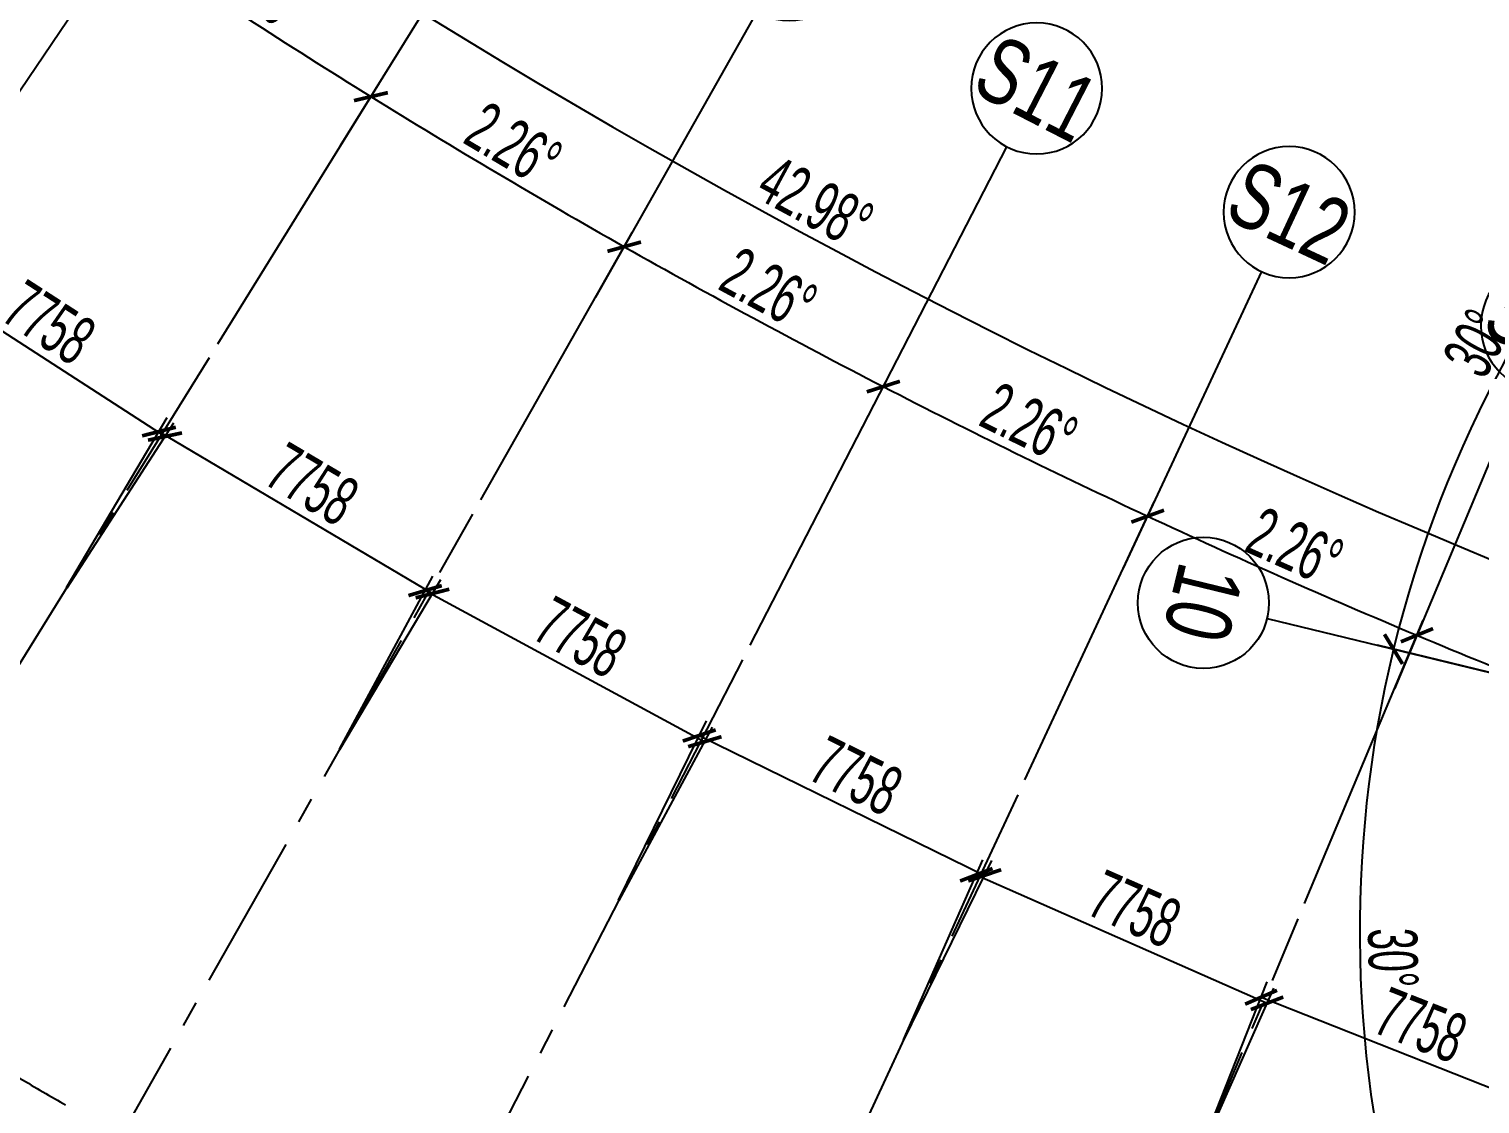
# Model space of a CAD drawing. Extents: x -668578 to 2331563, y -1202445 to 1620273.
# Drawn here: x 1055375 to 1090787, y 110771 to 137006 of the extents above; entities that cross this region are included whole.
import ezdxf
from ezdxf.enums import TextEntityAlignment as Align

# ---------------------------------------------------------------- set-up
doc = ezdxf.new("R2010")
doc.units = 0
doc.linetypes.add('CENTER2', pattern=[28.575, 19.05, -3.175, 3.175, -3.175])
doc.layers.get('0').update_dxf_attribs({"color": 8})
doc.layers.get('Defpoints').update_dxf_attribs({"color": 8})
for name, color, linetype in [('#标注', 8, 'Continuous'), ('#轴线', 8, 'CENTER2'), ('A-AL', 8, 'Continuous'), ('外轮廓', 8, 'Continuous')]:
    doc.layers.add(name, color=color, linetype=linetype)
doc.styles.add('JHZX', font='jrs.shx', dxfattribs={"width": 0.6, "bigfont": 'jhz.shx'})
doc.dimstyles.new('JZBZ-400', dxfattribs={"dimscale": 400, "dimtxt": 3, "dimasz": 1.5, "dimexe": 1, "dimexo": 1, "dimgap": 0.5, "dimtad": 1, "dimdec": 0, "dimdsep": 46, "dimtxsty": 'JHZX', "dimblk1": 'ARCHTICK', "dimblk2": 'ARCHTICK', "dimsah": 1, "dimcen": 0, "dimclrd": 1, "dimclre": 1, "dimclrt": 2, "dimazin": 2, "dimtfac": 1, "dimtdec": 0, "dimtix": 1, "dimtmove": 0, "dimatfit": 3, "dimfxl": 0, "dimtolj": 1, "dimlwd": -1, "dimlwe": -1, "dimarcsym": 0})

# ---------------------------------------------------------------- blocks, each defined once
blk = doc.blocks.new('_ARCHTICK')
at = {"color": 0, "linetype": 'ByBlock', "const_width": 0.15}
blk.add_lwpolyline([(-0.5, -0.5), (0.5, 0.5)], dxfattribs=at)
blk = doc.blocks.new('*D2918')
at = {"layer": '#标注', "ltscale": 300, "transparency": 16777216}
for p, q in [((52517, 44290), (60086, 50671)), ((174425, -21557), (175612, -11729))]:
    blk.add_line(p, q, dxfattribs=at)
blk.add_arc((197092, 166179), 179600, 220.13382, 263.11563, dxfattribs=at)
at = {"layer": 'Defpoints', "color": 0, "ltscale": 300, "transparency": 16777216}
for p in [(197092, 166179), (52212, 44032), (92699, 20035), (174378, -21955)]:
    blk.add_point(p, dxfattribs=at)
at = {"layer": '#标注', "ltscale": 300, "transparency": 16777216, "xscale": 600, "yscale": 600, "zscale": 600}
for p, rotation in [((59781, 50414), 130.1338192809486), ((175564, -12126), 353.1156299250185)]:
    blk.add_blockref('_ARCHTICK', p, dxfattribs=dict(at, rotation=rotation))
at = {"layer": '#标注', "ltscale": 300, "transparency": 16777216, "insert": (112118, 8861), "char_height": 1200, "attachment_point": 5, "rotation": 331.6247, "style": 'JHZX'}
blk.add_mtext('\\A1;42.98°', dxfattribs=at)
blk = doc.blocks.new('*D2911')
at = {"layer": '#标注', "ltscale": 300, "transparency": 16777216}
for p, q in [((85161, 13764), (89600, 19809)), ((91265, 9465), (95462, 15681))]:
    blk.add_line(p, q, dxfattribs=at)
blk.add_arc((197092, 166179), 182000, 233.70702, 235.96922, dxfattribs=at)
at = {"layer": 'Defpoints', "color": 0, "ltscale": 300, "transparency": 16777216}
for p in [(197092, 166179), (91304, 18082), (84924, 13442), (91041, 9134)]:
    blk.add_point(p, dxfattribs=at)
at = {"layer": '#标注', "ltscale": 300, "transparency": 16777216, "xscale": 600, "yscale": 600, "zscale": 600}
for p, rotation in [((89364, 19487), 143.7070209422228), ((95238, 15349), 325.9692216820964)]:
    blk.add_blockref('_ARCHTICK', p, dxfattribs=dict(at, rotation=rotation))
at = {"layer": '#标注', "ltscale": 300, "transparency": 16777216, "insert": (92741, 18043), "char_height": 1200, "attachment_point": 5, "rotation": 324.8381, "style": 'JHZX'}
blk.add_mtext('\\A1;2.26°', dxfattribs=at)
blk = doc.blocks.new('*D2912')
at = {"layer": '#标注', "ltscale": 300, "transparency": 16777216}
for p, q in [((91265, 9465), (95462, 15681)), ((97533, 5410), (101482, 11786))]:
    blk.add_line(p, q, dxfattribs=at)
blk.add_arc((197092, 166179), 182000, 235.96922, 238.23142, dxfattribs=at)
at = {"layer": 'Defpoints', "color": 0, "ltscale": 300, "transparency": 16777216}
for p in [(197092, 166179), (97232, 14022), (91041, 9134), (97322, 5070)]:
    blk.add_point(p, dxfattribs=at)
at = {"layer": '#标注', "ltscale": 300, "transparency": 16777216, "xscale": 600, "yscale": 600, "zscale": 600}
for p, rotation in [((95238, 15349), 145.9692216820972), ((101271, 11446), 328.2314223130762)]:
    blk.add_blockref('_ARCHTICK', p, dxfattribs=dict(at, rotation=rotation))
at = {"layer": '#标注', "ltscale": 300, "transparency": 16777216, "insert": (98670, 14040), "char_height": 1200, "attachment_point": 5, "rotation": 327.1003, "style": 'JHZX'}
blk.add_mtext('\\A1;2.26°', dxfattribs=at)
blk = doc.blocks.new('*D2913')
at = {"layer": '#标注', "ltscale": 300, "transparency": 16777216}
for p, q in [((97533, 5410), (101482, 11786)), ((103957, 1605), (107650, 8133))]:
    blk.add_line(p, q, dxfattribs=at)
blk.add_arc((197092, 166179), 182000, 238.23142, 240.49362, dxfattribs=at)
at = {"layer": 'Defpoints', "color": 0, "ltscale": 300, "transparency": 16777216}
for p in [(197092, 166179), (103316, 10198), (97322, 5070), (103760, 1257)]:
    blk.add_point(p, dxfattribs=at)
at = {"layer": '#标注', "ltscale": 300, "transparency": 16777216, "xscale": 600, "yscale": 600, "zscale": 600}
for p, rotation in [((101271, 11446), 148.2314223130731), ((107453, 7784), 330.4936231196902)]:
    blk.add_blockref('_ARCHTICK', p, dxfattribs=dict(at, rotation=rotation))
at = {"layer": '#标注', "ltscale": 300, "transparency": 16777216, "insert": (104752, 10273), "char_height": 1200, "attachment_point": 5, "rotation": 329.3625, "style": 'JHZX'}
blk.add_mtext('\\A1;2.26°', dxfattribs=at)
blk = doc.blocks.new('*D2914')
at = {"layer": '#标注', "ltscale": 300, "transparency": 16777216}
for p, q in [((103957, 1605), (107650, 8133)), ((110525, -1943), (113959, 4725))]:
    blk.add_line(p, q, dxfattribs=at)
blk.add_arc((197092, 166179), 182000, 240.49362, 242.75582, dxfattribs=at)
at = {"layer": 'Defpoints', "color": 0, "ltscale": 300, "transparency": 16777216}
for p in [(197092, 166179), (109546, 6618), (103760, 1257), (110342, -2298)]:
    blk.add_point(p, dxfattribs=at)
at = {"layer": '#标注', "ltscale": 300, "transparency": 16777216, "xscale": 600, "yscale": 600, "zscale": 600}
for p, rotation in [((107453, 7784), 150.4936231196933), ((113776, 4370), 332.7558238595374)]:
    blk.add_blockref('_ARCHTICK', p, dxfattribs=dict(at, rotation=rotation))
at = {"layer": '#标注', "ltscale": 300, "transparency": 16777216, "insert": (110978, 6750), "char_height": 1200, "attachment_point": 5, "rotation": 331.6247, "style": 'JHZX'}
blk.add_mtext('\\A1;2.26°', dxfattribs=at)
blk = doc.blocks.new('*D2915')
at = {"layer": '#标注', "ltscale": 300, "transparency": 16777216}
for p, q in [((110525, -1943), (113959, 4725)), ((117229, -5229), (120396, 1570))]:
    blk.add_line(p, q, dxfattribs=at)
blk.add_arc((197092, 166179), 182000, 242.75582, 245.01802, dxfattribs=at)
at = {"layer": 'Defpoints', "color": 0, "ltscale": 300, "transparency": 16777216}
for p in [(197092, 166179), (115912, 3287), (110342, -2298), (117060, -5591)]:
    blk.add_point(p, dxfattribs=at)
at = {"layer": '#标注', "ltscale": 300, "transparency": 16777216, "xscale": 600, "yscale": 600, "zscale": 600}
for p, rotation in [((113776, 4370), 152.7558238595378), ((120228, 1207), 335.0180245994241)]:
    blk.add_blockref('_ARCHTICK', p, dxfattribs=dict(at, rotation=rotation))
at = {"layer": '#标注', "ltscale": 300, "transparency": 16777216, "insert": (117338, 3475), "char_height": 1200, "attachment_point": 5, "rotation": 333.8869, "style": 'JHZX'}
blk.add_mtext('\\A1;2.26°', dxfattribs=at)
blk = doc.blocks.new('*D2916')
at = {"layer": '#标注', "ltscale": 300, "transparency": 16777216}
for p, q in [((117229, -5229), (120396, 1570)), ((124057, -8248), (126954, -1330))]:
    blk.add_line(p, q, dxfattribs=at)
blk.add_arc((197092, 166179), 182000, 245.01802, 247.28023, dxfattribs=at)
at = {"layer": 'Defpoints', "color": 0, "ltscale": 300, "transparency": 16777216}
for p in [(197092, 166179), (122405, 210), (117060, -5591), (123903, -8617)]:
    blk.add_point(p, dxfattribs=at)
at = {"layer": '#标注', "ltscale": 300, "transparency": 16777216, "xscale": 600, "yscale": 600, "zscale": 600}
for p, rotation in [((120228, 1207), 155.0180245994223), ((126799, -1698), 337.2802253813061)]:
    blk.add_blockref('_ARCHTICK', p, dxfattribs=dict(at, rotation=rotation))
at = {"layer": '#标注', "ltscale": 300, "transparency": 16777216, "insert": (123823, 453), "char_height": 1200, "attachment_point": 5, "rotation": 336.1491, "style": 'JHZX'}
blk.add_mtext('\\A1;2.26°', dxfattribs=at)
blk = doc.blocks.new('*D2917')
at = {"layer": '#标注', "ltscale": 300, "transparency": 16777216}
for p, q in [((124057, -8248), (126954, -1330)), ((130999, -10995), (133620, -3968))]:
    blk.add_line(p, q, dxfattribs=at)
blk.add_arc((197092, 166179), 182000, 247.28023, 249.54243, dxfattribs=at)
at = {"layer": 'Defpoints', "color": 0, "ltscale": 300, "transparency": 16777216}
for p in [(197092, 166179), (129015, -2609), (123903, -8617), (130859, -11369)]:
    blk.add_point(p, dxfattribs=at)
at = {"layer": '#标注', "ltscale": 300, "transparency": 16777216, "xscale": 600, "yscale": 600, "zscale": 600}
for p, rotation in [((126799, -1698), 157.2802253813059), ((133481, -4342), 339.5424261212693)]:
    blk.add_blockref('_ARCHTICK', p, dxfattribs=dict(at, rotation=rotation))
at = {"layer": '#标注', "ltscale": 300, "transparency": 16777216, "insert": (130421, -2309), "char_height": 1200, "attachment_point": 5, "rotation": 338.4113, "style": 'JHZX'}
blk.add_mtext('\\A1;2.26°', dxfattribs=at)
blk = doc.blocks.new('*D2939')
at = {"layer": '#标注', "ltscale": 300, "transparency": 16777216}
for p, q in [((-1773, -1481), (-9342, -7863)), ((165914, -92056), (164727, -101884))]:
    blk.add_line(p, q, dxfattribs=at)
blk.add_arc((197092, 166179), 269610, 220.13382, 263.11563, dxfattribs=at)
at = {"layer": 'Defpoints', "color": 0, "ltscale": 300, "transparency": 16777216}
for p in [(197092, 166179), (-1467, -1224), (40380, -53208), (165962, -91659)]:
    blk.add_point(p, dxfattribs=at)
at = {"layer": '#标注', "ltscale": 300, "transparency": 16777216, "xscale": 600, "yscale": 600, "zscale": 600}
for p, rotation in [((-9036, -7605), 130.1338192809485), ((164775, -101487), 353.1156299250187)]:
    blk.add_blockref('_ARCHTICK', p, dxfattribs=dict(at, rotation=rotation))
at = {"layer": '#标注', "ltscale": 300, "transparency": 16777216, "insert": (69342, -70334), "char_height": 1200, "attachment_point": 5, "rotation": 331.6247, "style": 'JHZX'}
blk.add_mtext('\\A1;42.98°', dxfattribs=at)
blk = doc.blocks.new('*U2924')
at = {"linetype": 'ByBlock'}
blk.add_line((0, -20), (0, 0), dxfattribs=at)
blk.add_circle((0, -24), 4, dxfattribs=at)
at = {"color": 253, "linetype": 'ByBlock', "style": 'JHZX', "width": 0.75}
blk.add_attdef('AXES', text='', height=4, dxfattribs=at).set_placement((0, -24), align=Align.MIDDLE_CENTER)
blk = doc.blocks.new('*D2948')
at = {"layer": '#标注', "ltscale": 300, "transparency": 16777216}
for p, q in [((138590, 6276), (133165, 11455)), ((133126, -3716), (125838, -1943))]:
    blk.add_line(p, q, dxfattribs=at)
blk.add_arc((154503, -8916), 29100, 136.329, 166.329, dxfattribs=at)
at = {"layer": 'Defpoints', "color": 0, "ltscale": 300, "transparency": 16777216}
for p in [(130285, 7218), (138879, 6000), (133515, -3810), (154503, -8916)]:
    blk.add_point(p, dxfattribs=at)
at = {"layer": '#标注', "ltscale": 300, "transparency": 16777216, "xscale": 600, "yscale": 600, "zscale": 600}
for p, rotation in [((133454, 11178), 46.32902802312446), ((126227, -2038), 256.3290280231241)]:
    blk.add_blockref('_ARCHTICK', p, dxfattribs=dict(at, rotation=rotation))
at = {"layer": '#标注', "ltscale": 300, "transparency": 16777216, "insert": (128269, 5430), "char_height": 1200, "attachment_point": 5, "rotation": 61.329, "style": 'JHZX'}
blk.add_mtext('\\A1;30°', dxfattribs=at)
blk = doc.blocks.new('*D2949')
at = {"layer": '#标注', "ltscale": 300, "transparency": 16777216}
for p, q in [((133126, -3716), (125838, -1943)), ((133390, -15101), (126193, -17210))]:
    blk.add_line(p, q, dxfattribs=at)
blk.add_arc((154503, -8916), 29100, 166.329, 196.329, dxfattribs=at)
at = {"layer": 'Defpoints', "color": 0, "ltscale": 300, "transparency": 16777216}
for p in [(133515, -3810), (125462, -7052), (154503, -8916), (133774, -14988)]:
    blk.add_point(p, dxfattribs=at)
at = {"layer": '#标注', "ltscale": 300, "transparency": 16777216, "xscale": 600, "yscale": 600, "zscale": 600}
for p, rotation in [((126227, -2038), 76.32902802312397), ((126576, -17097), 286.3290280231245)]:
    blk.add_blockref('_ARCHTICK', p, dxfattribs=dict(at, rotation=rotation))
at = {"layer": '#标注', "ltscale": 300, "transparency": 16777216, "insert": (126210, -9572), "char_height": 1200, "attachment_point": 5, "rotation": 271.329, "style": 'JHZX'}
blk.add_mtext('\\A1;30°', dxfattribs=at)
blk = doc.blocks.new('*D2950')
at = {"layer": '#标注', "ltscale": 300, "transparency": 16777216}
for p, q in [((133390, -15101), (126193, -17210)), ((139311, -24829), (134132, -30253))]:
    blk.add_line(p, q, dxfattribs=at)
blk.add_arc((154503, -8916), 29100, 196.329, 226.329, dxfattribs=at)
at = {"layer": 'Defpoints', "color": 0, "ltscale": 300, "transparency": 16777216}
for p in [(154503, -8916), (133774, -14988), (128421, -21822), (139587, -24539)]:
    blk.add_point(p, dxfattribs=at)
at = {"layer": '#标注', "ltscale": 300, "transparency": 16777216, "xscale": 600, "yscale": 600, "zscale": 600}
for p, rotation in [((126576, -17097), 106.3290280231245), ((134409, -29964), 316.3290280231343)]:
    blk.add_blockref('_ARCHTICK', p, dxfattribs=dict(at, rotation=rotation))
at = {"layer": '#标注', "ltscale": 300, "transparency": 16777216, "insert": (130329, -23630), "char_height": 1200, "attachment_point": 5, "rotation": 301.329, "style": 'JHZX'}
blk.add_mtext('\\A1;30°', dxfattribs=at)
blk = doc.blocks.new('*D2999')
at = {"layer": '#标注', "transparency": 16777216}
for p, q in [((-60662, 8378), (-58201, 12532)), ((-58405, 12188), (-51730, 8235)), ((-53987, 4425), (-51526, 8579))]:
    blk.add_line(p, q, dxfattribs=at)
at = {"layer": 'Defpoints', "color": 0, "transparency": 16777216}
for p in [(-51730, 8235), (-60866, 8034), (-54191, 4081)]:
    blk.add_point(p, dxfattribs=at)
at = {"layer": '#标注', "transparency": 16777216, "xscale": 600, "yscale": 600, "zscale": 600}
for p, rotation in [((-58405, 12188), 149.3625281524388), ((-51730, 8235), 329.3625281524388)]:
    blk.add_blockref('_ARCHTICK', p, dxfattribs=dict(at, rotation=rotation))
at = {"layer": '#标注', "transparency": 16777216, "insert": (-54660, 10900), "char_height": 1200, "attachment_point": 5, "rotation": 329.3625, "style": 'JHZX'}
blk.add_mtext('\\A1;7758', dxfattribs=at)
blk = doc.blocks.new('*D3000')
at = {"layer": '#标注', "transparency": 16777216}
for p, q in [((-67162, 12584), (-64554, 16616)), ((-64771, 16280), (-58257, 12066)), ((-60648, 8370), (-58040, 12402))]:
    blk.add_line(p, q, dxfattribs=at)
at = {"layer": 'Defpoints', "color": 0, "transparency": 16777216}
for p in [(-67379, 12248), (-58257, 12066), (-60866, 8034)]:
    blk.add_point(p, dxfattribs=at)
at = {"layer": '#标注', "transparency": 16777216, "xscale": 600, "yscale": 600, "zscale": 600}
for p, rotation in [((-64771, 16280), 147.1003350215469), ((-58257, 12066), 327.1003350215469)]:
    blk.add_blockref('_ARCHTICK', p, dxfattribs=dict(at, rotation=rotation))
at = {"layer": '#标注', "transparency": 16777216, "insert": (-61080, 14845), "char_height": 1200, "attachment_point": 5, "rotation": 327.1003, "style": 'JHZX'}
blk.add_mtext('\\A1;7758', dxfattribs=at)
blk = doc.blocks.new('*D3003')
at = {"layer": '#标注', "transparency": 16777216}
for p, q in [((-33156, -5786), (-31360, -1246)), ((-31507, -1618), (-24293, -4472)), ((-25943, -8640), (-24146, -4100))]:
    blk.add_line(p, q, dxfattribs=at)
at = {"layer": 'Defpoints', "color": 0, "transparency": 16777216}
for p in [(-24293, -4472), (-33304, -6158), (-26090, -9012)]:
    blk.add_point(p, dxfattribs=at)
at = {"layer": '#标注', "transparency": 16777216, "xscale": 600, "yscale": 600, "zscale": 600}
for p, rotation in [((-31507, -1618), 158.4113313762998), ((-24293, -4472), 338.4113313762998)]:
    blk.add_blockref('_ARCHTICK', p, dxfattribs=dict(at, rotation=rotation))
at = {"layer": '#标注', "transparency": 16777216, "insert": (-27606, -2301), "char_height": 1200, "attachment_point": 5, "rotation": 338.4113, "style": 'JHZX'}
blk.add_mtext('\\A1;7758', dxfattribs=at)
blk = doc.blocks.new('*D3005')
at = {"layer": '#标注', "transparency": 16777216}
for p, q in [((-54001, 4433), (-51718, 8658)), ((-51909, 8306), (-45083, 4619)), ((-47175, 746), (-44893, 4971))]:
    blk.add_line(p, q, dxfattribs=at)
at = {"layer": 'Defpoints', "color": 0, "transparency": 16777216}
for p in [(-45083, 4619), (-54191, 4081), (-47365, 394)]:
    blk.add_point(p, dxfattribs=at)
at = {"layer": '#标注', "transparency": 16777216, "xscale": 600, "yscale": 600, "zscale": 600}
for p, rotation in [((-51909, 8306), 151.6247212833316), ((-45083, 4619), 331.6247212833315)]:
    blk.add_blockref('_ARCHTICK', p, dxfattribs=dict(at, rotation=rotation))
at = {"layer": '#标注', "transparency": 16777216, "insert": (-48115, 7166), "char_height": 1200, "attachment_point": 5, "rotation": 331.6247, "style": 'JHZX'}
blk.add_mtext('\\A1;7758', dxfattribs=at)
blk = doc.blocks.new('*D3006')
at = {"layer": '#标注', "transparency": 16777216}
for p, q in [((-47189, 753), (-45043, 5130)), ((-45219, 4771), (-38253, 1357)), ((-40223, -2662), (-38077, 1716))]:
    blk.add_line(p, q, dxfattribs=at)
at = {"layer": 'Defpoints', "color": 0, "transparency": 16777216}
for p in [(-38253, 1357), (-47365, 394), (-40399, -3021)]:
    blk.add_point(p, dxfattribs=at)
at = {"layer": '#标注', "transparency": 16777216, "xscale": 600, "yscale": 600, "zscale": 600}
for p, rotation in [((-45219, 4771), 153.8869297643725), ((-38253, 1357), 333.8869297643725)]:
    blk.add_blockref('_ARCHTICK', p, dxfattribs=dict(at, rotation=rotation))
at = {"layer": '#标注', "transparency": 16777216, "insert": (-41384, 3782), "char_height": 1200, "attachment_point": 5, "rotation": 333.8869, "style": 'JHZX'}
blk.add_mtext('\\A1;7758', dxfattribs=at)
blk = doc.blocks.new('*D3007')
at = {"layer": '#标注', "transparency": 16777216}
for p, q in [((-40237, -2655), (-38295, 1737)), ((-38457, 1371), (-31362, -1766)), ((-33142, -5792), (-31200, -1400))]:
    blk.add_line(p, q, dxfattribs=at)
at = {"layer": 'Defpoints', "color": 0, "transparency": 16777216}
for p in [(-31362, -1766), (-40399, -3021), (-33304, -6158)]:
    blk.add_point(p, dxfattribs=at)
at = {"layer": '#标注', "transparency": 16777216, "xscale": 600, "yscale": 600, "zscale": 600}
for p, rotation in [((-38457, 1371), 156.149138245412), ((-31362, -1766), 336.149138245412)]:
    blk.add_blockref('_ARCHTICK', p, dxfattribs=dict(at, rotation=rotation))
at = {"layer": '#标注', "transparency": 16777216, "insert": (-34586, 534), "char_height": 1200, "attachment_point": 5, "rotation": 336.1491, "style": 'JHZX'}
blk.add_mtext('\\A1;7758', dxfattribs=at)
blk = doc.blocks.new('A$Caccc0cd0')
at = {"layer": '#标注'}
for p1, p2, distance, picture, middle in [((-67379.4, 12247.9), (-60865.7, 8034.1), 4802.1, '*D3000', (-61079.6, 14844.6)), ((-60865.7, 8034.1), (-54190.7, 4080.6), 4828.2, '*D2999', (-54660, 10899.9)), ((-54190.7, 4080.6), (-47364.9, 393.7), 4802.1, '*D3005', (-48115.5, 7166.2)), ((-47364.9, 393.7), (-40398.9, -3020.9), 4875.1, '*D3006', (-41384, 3782.3)), ((-40398.9, -3020.9), (-33303.5, -6157.8), 4802.1, '*D3007', (-34586, 534.3)), ((-33303.5, -6157.8), (-26089.9, -9012.2), 4882.8, '*D3003', (-27605.8, -2300.9))]:
    dim = blk.add_aligned_dim(p1=p1, p2=p2, distance=distance, dimstyle='JZBZ-400', override={"dimclrd": 256, "dimclre": 256, "dimclrt": 256}, dxfattribs=at)
    dim.commit()
    dim.dimension.update_dxf_attribs({"geometry": picture, "text_midpoint": middle})
blk = doc.blocks.new('DSGDFG')
at = {"layer": '#标注', "ltscale": 300}
blk.add_arc((197092.2, 166179.2), 257800, 220.136073, 263.11563, dxfattribs=at)
at = {"layer": '#轴线', "ltscale": 200}
for p, q in [((97322.4, 5069.8), (60352.9, -54629)), ((69174.5, -59855.8), (103759.5, 1257.2)), ((110342.2, -2298.4), (78196.4, -64728.8)), ((117060, -5591.3), (87404.4, -69240.3)), ((96783.9, -73383.1), (123902.6, -8616.5))]:
    blk.add_line(p, q, dxfattribs=at)
for radius in [206950, 212800, 220600, 228400, 236200, 244000, 251800, 257800]:
    blk.add_arc((197092.2, 166179.2), radius, 218.438892, 265.140584, dxfattribs=at)
at = {"layer": '#标注', "ltscale": 300}
blk.add_blockref('A$Caccc0cd0', (154502.6, -8915.6), dxfattribs=at)
at = {"layer": '#标注', "linetype": 'ByBlock'}
ref = blk.add_blockref('*U2924', (100522.6, 10243.3), dxfattribs=dict(at, xscale=-399.9999999999993, yscale=399.9999999999993, rotation=148.23046510902))
ref.add_attrib('AXES', 'S9', dxfattribs={"layer": '0', "color": 253, "linetype": 'ByBlock', "height": 1600, "rotation": 328.23047, "style": 'JHZX', "width": 0.75}).set_placement((105577, 18404.9), align=Align.MIDDLE_CENTER)
ref = blk.add_blockref('*U2924', (106752.7, 6553.2), dxfattribs=dict(at, xscale=-400.0000000000002, yscale=400.0000000000002, rotation=150.4925470390443))
ref.add_attrib('AXES', 'S10', dxfattribs={"layer": '0', "color": 253, "linetype": 'ByBlock', "height": 1600, "rotation": 330.49255, "style": 'JHZX', "width": 0.75}).set_placement((111481.1, 14908), align=Align.MIDDLE_CENTER)
for p, xscale, yscale, rotation, values in [((136943.6, 7847.2), 399.9999999999995, 399.9999999999995, 226.3288078296103, {'AXES': '9'}), ((130914.7, -3178.1), 400.0000000000001, 400.0000000000001, 256.3288078296102, {'AXES': '10'})]:
    blk.add_blockref('*U2924', p, dxfattribs=dict(at, xscale=xscale, yscale=yscale, rotation=rotation)).add_auto_attribs(values)
ref = blk.add_blockref('*U2924', (113123.6, 3111.8), dxfattribs=dict(at, xscale=-400, yscale=400, rotation=152.7546289690685))
ref.add_attrib('AXES', 'S11', dxfattribs={"layer": '0', "color": 253, "linetype": 'ByBlock', "height": 1600, "rotation": 332.75463, "style": 'JHZX', "width": 0.75}).set_placement((117518.5, 11646.7), align=Align.MIDDLE_CENTER)
ref = blk.add_blockref('*U2924', (119625.4, -75.4), dxfattribs=dict(at, xscale=-400, yscale=400, rotation=155.0167108990929))
ref.add_attrib('AXES', 'S12', dxfattribs={"layer": '0', "color": 253, "linetype": 'ByBlock', "height": 1600, "rotation": 335.01671, "style": 'JHZX', "width": 0.75}).set_placement((123680, 8626.3), align=Align.MIDDLE_CENTER)
ref = blk.add_blockref('*U2924', (126247.9, -3003.5), dxfattribs=dict(at, xscale=-400.0000000000004, yscale=400.0000000000004, rotation=157.278792829117))
ref.add_attrib('AXES', 'S13', dxfattribs={"layer": '0', "color": 253, "linetype": 'ByBlock', "height": 1600, "rotation": 337.27879, "style": 'JHZX', "width": 0.75}).set_placement((129955.9, 5851.5), align=Align.MIDDLE_CENTER)
at = {"layer": '#标注', "ltscale": 300}
for base, center, p1, p2, picture, middle in [((40379.7, -53208.3), (197092.1, 166179.2), (-1467, -1223.5), (165961.7, -91658.5), '*D2939', (69341.6, -70334.5)), ((92698.6, 20034.9), (197092.1, 166179.2), (52211.6, 44032.2), (174377.5, -21954.5), '*D2918', (112118.4, 8861.3)), ((91303.6, 18082), (197092.1, 166179.2), (84924.4, 13442), (91040.7, 9133.5), '*D2911', (92741.2, 18043.1)), ((97231.8, 14021.6), (197092.1, 166179.2), (91040.7, 9133.5), (97322.4, 5069.8), '*D2912', (98669.8, 14039.5)), ((103315.7, 10198.5), (197092.1, 166179.2), (97322.4, 5069.8), (103759.5, 1257.2), '*D2913', (104751.9, 10273.1)), ((109545.8, 6618.4), (197092.1, 166179.2), (103759.5, 1257.2), (110342.2, -2298.4), '*D2914', (110977.8, 6749.7)), ((115912.3, 3287.1), (197092.1, 166179.2), (110342.2, -2298.4), (117060, -5591.3), '*D2915', (117338, 3474.8)), ((122405.3, 209.7), (197092.1, 166179.2), (117060, -5591.3), (123902.6, -8616.5), '*D2916', (123822.6, 453.5)), ((129014.8, -2609), (197092.1, 166179.2), (123902.6, -8616.5), (130859.3, -11369.3), '*D2917', (130421.3, -2309.5)), ((130284.6, 7218.1), (154502.6, -8915.6), (138879, 5999.6), (133514.6, -3810.5), '*D2948', (128268.7, 5429.8)), ((125462.3, -7052.4), (154502.6, -8915.6), (133514.6, -3810.5), (133773.9, -14988.5), '*D2949', (126210.2, -9571.9)), ((128421.4, -21822.1), (154502.6, -8915.6), (133773.9, -14988.5), (139587.5, -24539.2), '*D2950', (130328.9, -23630.2))]:
    dim = blk.add_angular_dim_3p(base=base, center=center, p1=p1, p2=p2, dimstyle='JZBZ-400', override={"dimclrd": 256, "dimclre": 256, "dimclrt": 256}, dxfattribs=at)
    dim.commit()
    dim.dimension.update_dxf_attribs({"geometry": picture, "text_midpoint": middle})

msp = doc.modelspace()

# ---------------------------------------------------------------- linework, layer by layer
at = {"layer": 'A-AL'}
msp.add_lwpolyline([(1118355.3, 81975.4, 0.1374564), (1116892.4, 82729.6, -0.1495092), (1008196, 142063.6, 0.4157146), (1003871.8, 142100.4), (971684.6, 110294.9, 0.412976), (971649.8, 105990.9, 0.1494419), (1106711.2, 32398.8, 0.3779271), (1110215.5, 34407.4)], format="xyb", dxfattribs=at)
at = {"layer": '外轮廓', "color": 3}
for points in [[(1074437.6, 95756.9, -0.0962245), (1007874.3, 141748.9, 0.4157146), (1004188.1, 141780.3), (972000.9, 109974.8, 0.412976), (971971.2, 106305.8, 0.1494419), (1106801.6, 32839.7, 0.3546026), (1109712.2, 34352.5, 0.3546026)], [(1069984.6, 97547.9, -0.0905266), (1007731.4, 141609.1, 0.4157146), (1004328.7, 141638.1), (972141.5, 109832.6, 0.412976), (972114.1, 106445.8, 0.1494419), (1106841.7, 33035.6, 0.3452345), (1109495.6, 34359.2)]]:
    msp.add_lwpolyline(points, format="xyb", dxfattribs=at)

# ---------------------------------------------------------------- block references
at = {"layer": '#标注'}
msp.add_blockref('DSGDFG', (962448.9, 123910), dxfattribs=at)

doc.saveas('drawing.dxf')
